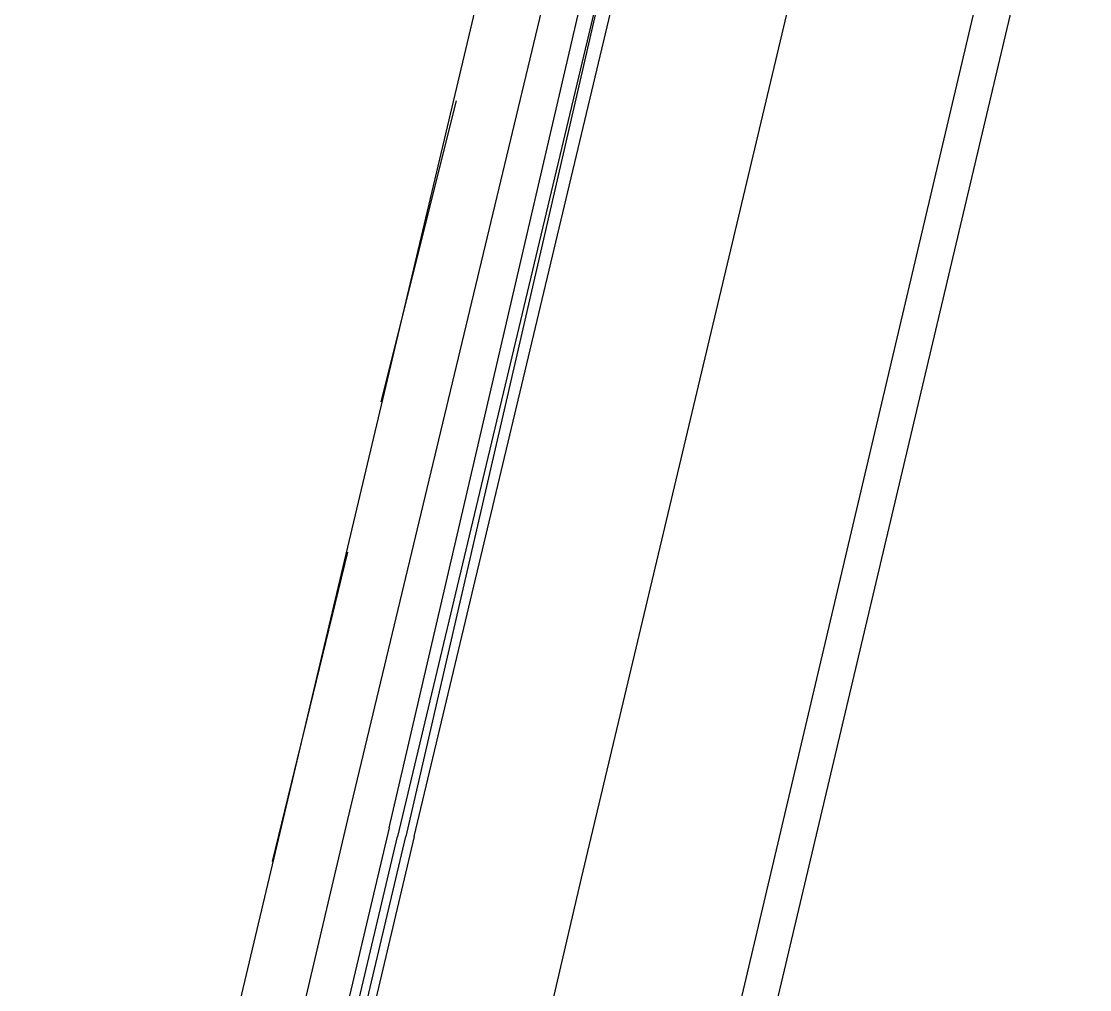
# Model space of a CAD drawing. Header units: feet. Extents: x -84 to 198, y -22 to 181.
# Drawn here: x 116.413 to 118.117, y 61.693 to 63.238 of the extents above; entities that cross this region are included whole.
import ezdxf

# ---------------------------------------------------------------- set-up
doc = ezdxf.new("R2010")
doc.units = ezdxf.units.FT
doc.layers.add('A-LINEA', color=7, linetype='CONTINUOUS')

msp = doc.modelspace()

# ---------------------------------------------------------------- linework, layer by layer
at = {"layer": 'A-LINEA'}
for p, q in [((124.44, 90.4978), (117.1467, 59.6844)), ((116.4133, 60.2044), (118.08, 67.2311)), ((117.1733, 60.0311), (118.8267, 67.0444)), ((117.1067, 63.1111), (116.9867, 62.6311)), ((116.9333, 62.3911), (116.8133, 61.8978)), ((116.9333, 61.9644), (116.5467, 60.3244))]:
    msp.add_line(p, q, dxfattribs=at)
for points in [[(117, 61.9511), (117.3867, 63.6178), (117.4, 63.6311), (117.4133, 63.6178), (117.0133, 61.9378)], [(117.04, 61.9378), (117.44, 63.6178), (117.4267, 63.6178), (117.4133, 63.6178), (117.0267, 61.9378)], [(117.3467, 63.5778), (117.3467, 63.5644), (117.32, 63.5778), (116.9333, 61.9644)], [(116.8933, 60.0978), (117.3067, 61.8711), (117.6933, 63.4978)], [(117, 61.9511), (116.6, 60.2578), (116.6, 60.2444), (116.6133, 60.2444), (117.0133, 61.9378)], [(117.04, 61.9378), (116.64, 60.2444), (116.6267, 60.2444), (117.0267, 61.9378)]]:
    msp.add_lwpolyline(points, dxfattribs=at)

doc.saveas('drawing.dxf')
